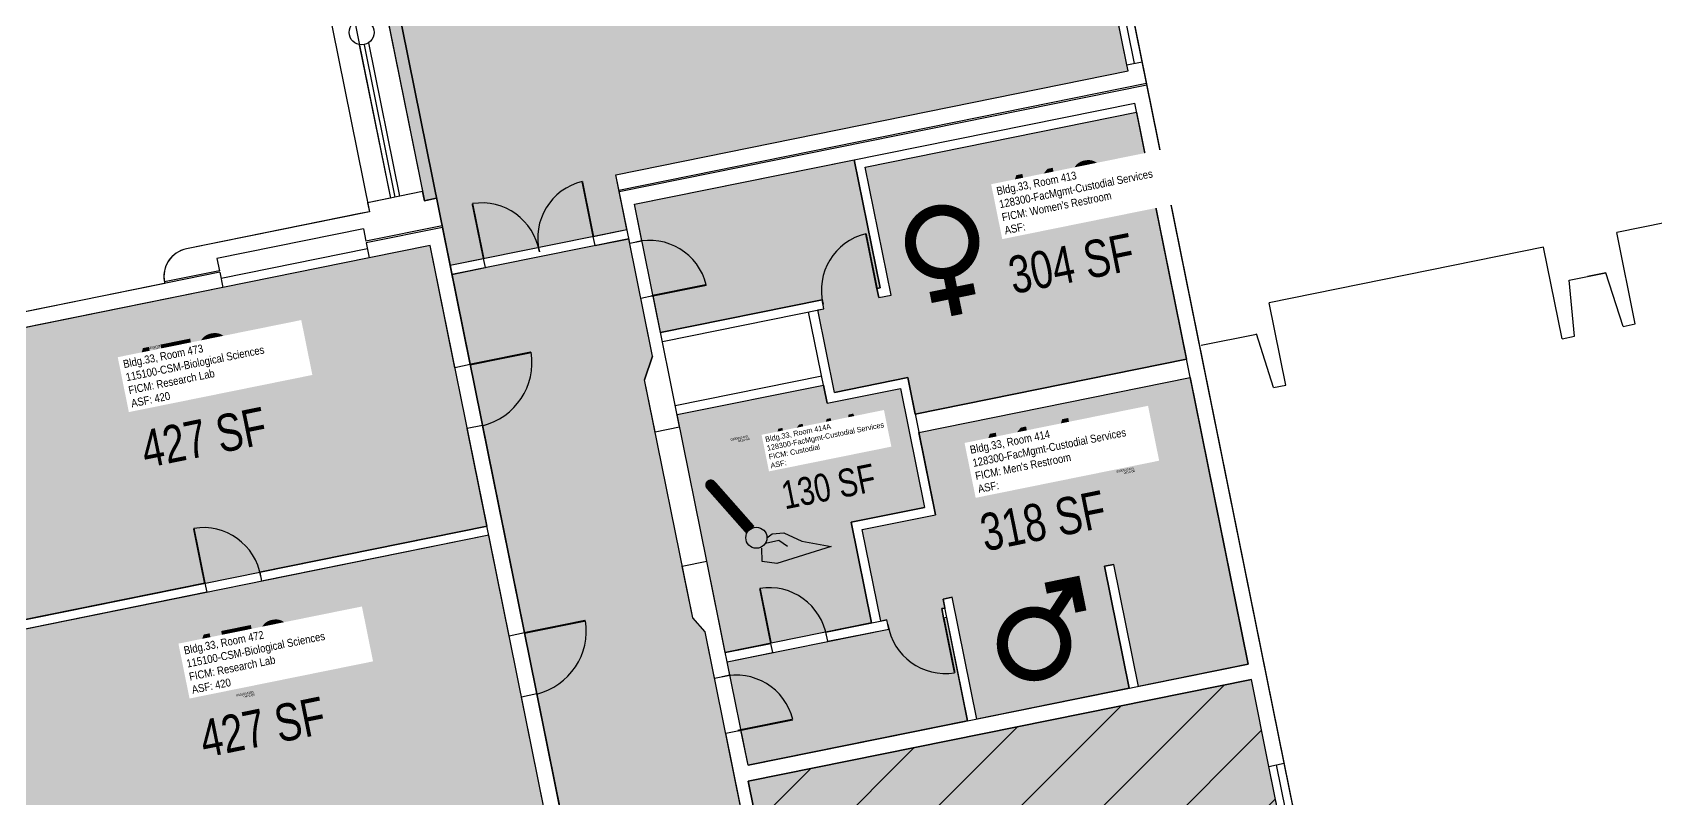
# Model space of a CAD drawing. Header units: inches. Extents: x 69218124 to 69220511, y 27679097 to 27683436.
# Drawn here: x 69218669 to 69219712, y 27680781 to 27681273 of the extents above; entities that cross this region are included whole.
import ezdxf
from ezdxf.enums import TextEntityAlignment as Align

# ---------------------------------------------------------------- set-up
doc = ezdxf.new("R2010")
doc.units = ezdxf.units.IN
doc.header["$LTSCALE"] = 0.25
doc.header["$MEASUREMENT"] = 0
doc.layers.get('0').update_dxf_attribs({"linetype": 'CONTINUOUS'})
for name, color, linetype in [('A-DOOR', 2, 'CONTINUOUS'), ('A-FLOR', 3, 'CONTINUOUS'), ('A-GLAZ', 1, 'CONTINUOUS'), ('A-IDEN-ICON', 4, 'CONTINUOUS'), ('A-IDEN-RNUM', 7, 'CONTINUOUS'), ('A-IDEN-SNUM', 4, 'CONTINUOUS'), ('A-IDEN-VNUM', 4, 'CONTINUOUS'), ('A-ROOF', 2, 'CONTINUOUS'), ('A-WALL', 5, 'CONTINUOUS'), ('AREA-ASSIGN', 7, 'CONTINUOUS'), ('AREA-GROSS', 1, 'CONTINUOUS'), ('AREA-OUTSIDE', 3, 'CONTINUOUS'), ('AREA-TEXT', 3, 'CONTINUOUS'), ('Rooms-Capacity', 4, 'CONTINUOUS'), ('Rooms-Category-Color', 7, 'CONTINUOUS'), ('Rooms-College-Color', 7, 'CONTINUOUS'), ('Rooms-Department-Color', 7, 'CONTINUOUS'), ('Rooms-Division-Color', 7, 'CONTINUOUS'), ('Rooms-Information', 7, 'CONTINUOUS')]:
    doc.layers.add(name, color=color, linetype=linetype)
doc.styles.add('CP_AREA', font='arial.ttf', dxfattribs={"height": 15})
doc.styles.add('CP_ROOMSNUMBER', font='arial.ttf', dxfattribs={"height": 1})
doc.styles.add('CP_ROOMVNUMBER', font='arial.ttf', dxfattribs={"width": 0.85, "height": 0.075})

# ---------------------------------------------------------------- blocks, each defined once
blk = doc.blocks.new('CPWOMEN')
at = {"const_width": 0.015}
blk.add_lwpolyline([(-0.0375, 0, 1), (0.0475, 0, 1)], format="xyb", close=True, dxfattribs=at)
for points in [[(0.005, -0.04), (0.005, -0.1)], [(-0.025, -0.07), (0.035, -0.07)]]:
    blk.add_lwpolyline(points, dxfattribs=at)
blk = doc.blocks.new('CPMEN')
at = {"const_width": 0.015}
for points in [[(0.055, 0.01), (0.055, 0.05), (0.015, 0.05)], [(0.0151, 0.0101), (0.055, 0.05)]]:
    blk.add_lwpolyline(points, dxfattribs=at)
blk.add_lwpolyline([(-0.0575, -0.02, 1), (0.0275, -0.02, 1)], format="xyb", close=True, dxfattribs=at)
blk = doc.blocks.new('CPCUST')
for p, q in [((0.0262, -0.0408), (0.0446, -0.0406)), ((0.0297, -0.0341), (0.0376, -0.0302)), ((0.0376, -0.0302), (0.0533, -0.0324)), ((0.0446, -0.0406), (0.0543, -0.0505)), ((0.0533, -0.0324), (0.0745, -0.0479)), ((0.0171, -0.0639), (0.02, -0.0466)), ((0.0358, -0.0705), (0.0171, -0.0639)), ((0.1117, -0.0625), (0.0358, -0.0705)), ((0.0745, -0.0479), (0.1117, -0.0625))]:
    blk.add_line(p, q)
at = {"const_width": 0.015}
blk.add_lwpolyline([(-0.03, 0.05), (0.01, -0.0193)], dxfattribs=at)
at = {"const_width": 0.0075}
blk.add_lwpolyline([(-0.0332, 0.0481, 1), (-0.0268, 0.0519, 1)], format="xyb", close=True, dxfattribs=at)
blk.add_circle((0.0158, -0.0313), 0.0141)

msp = doc.modelspace()

# ---------------------------------------------------------------- hatches: boundary and pattern name
at = {"layer": 'Rooms-Capacity'}
h = msp.add_hatch(dxfattribs=at)
h.set_pattern_fill('ANSI31', color=256, scale=300, style=0)
h.set_pattern_definition([(45, (0, 0), (-26.516504294, 26.516504294), [])])
h.paths.add_polyline_path([(69219207.7, 27680403.1), (69219531.1, 27680468.5), (69219526.7, 27680490.1), (69219498.2, 27680631.2), (69219492.2, 27680660.6), (69219463.7, 27680801.7), (69219452.4, 27680857.6), (69219128.9, 27680792.2)])
at = {"layer": 'Rooms-Category-Color', "true_color": 0xadadad}
h = msp.add_hatch(color=253, dxfattribs=at)
edge = h.paths.add_edge_path()
edge.add_line((69219303.3, 27681594.6), (69219283.2, 27681693.6))
edge.add_line((69219283.2, 27681693.6), (69219281.4, 27681702.4))
edge.add_line((69219281.4, 27681702.4), (69218944.3, 27681634.2))
edge.add_line((69218944.3, 27681634.2), (69218934.9, 27681680.3))
edge.add_line((69218934.9, 27681680.3), (69218829.1, 27681658.8))
edge.add_line((69218829.1, 27681658.8), (69218843.3, 27681588.3))
edge.add_line((69218843.3, 27681588.3), (69218835.5, 27681586.8))
edge.add_line((69218835.5, 27681586.8), (69218836.7, 27681580.9))
edge.add_line((69218836.7, 27681580.9), (69218836.7, 27681580.9))
edge.add_line((69218836.7, 27681580.9), (69218920.8, 27681165.3))
edge.add_line((69218920.8, 27681165.3), (69218928.6, 27681166.9))
edge.add_line((69218928.6, 27681166.9), (69218932.2, 27681149.2))
edge.add_line((69218932.2, 27681149.2), (69218934.4, 27681138.5))
edge.add_line((69218934.4, 27681138.5), (69218937.3, 27681123.8))
edge.add_line((69218937.3, 27681123.8), (69219051, 27681146.8))
edge.add_line((69219051, 27681146.8), (69219043.9, 27681182))
edge.add_line((69219043.9, 27681182), (69219373.2, 27681248.7))
edge.add_line((69219373.2, 27681248.7), (69219372.4, 27681252.6))
edge.add_line((69219372.4, 27681252.6), (69219349.4, 27681366.3))
edge.add_arc((69219348.5, 27681484.9), 118.6, 112.4189, 270.4584, ccw=False)
for points in [[(69219055.9, 27681163.1), (69219197, 27681191.6), (69219213.7, 27681109.3), (69219211.7, 27681108.9), (69219212.9, 27681103), (69219220.8, 27681104.6), (69219204.1, 27681186.9), (69219378.6, 27681222.2), (69219410.7, 27681063.4), (69219236.2, 27681028.1), (69219231.5, 27681051.7), (69219184.4, 27681042.1), (69219173.7, 27681095.1), (69219177.6, 27681095.9), (69219176.5, 27681101.7), (69219072.6, 27681080.7)], [(69219155.9, 27680043.6), (69219267.6, 27680066.2), (69219101.3, 27680888.1), (69219093.4, 27680897.2), (69219062.4, 27681050.1), (69219067.5, 27681065.4), (69219052.2, 27681140.9), (69218938.5, 27681117.9)], [(69219083.3, 27681027.8), (69219177.4, 27681046.8), (69219179.7, 27681035.1), (69219226.8, 27681044.6), (69219242.3, 27680968.1), (69219195.2, 27680958.6), (69219208.3, 27680893.9), (69219114.2, 27680874.9), (69219102.3, 27680933.7)], [(69219115.4, 27680869), (69219219.3, 27680890), (69219218.1, 27680895.9), (69219214.2, 27680895.1), (69219202.3, 27680953.9), (69219249.3, 27680963.5), (69219238.6, 27681016.4), (69219413.1, 27681051.7), (69219450.4, 27680867.4), (69219379.8, 27680853.1), (69219363.9, 27680931.5), (69219358, 27680930.4), (69219373.9, 27680851.9), (69219275.9, 27680832.1), (69219260, 27680910.5), (69219254.2, 27680909.3), (69219255.3, 27680903.5), (69219253.4, 27680903.1), (69219254.6, 27680897.2), (69219256.5, 27680897.6), (69219270, 27680830.9), (69219128.9, 27680802.4)]]:
    msp.add_hatch(color=253, dxfattribs=at).paths.add_polyline_path(points)
at = {"layer": 'Rooms-Category-Color', "true_color": 0xe3f498}
for points in [[(69218924.6, 27681136.5), (69218885.4, 27681128.6), (69218791.3, 27681109.5), (69218597.2, 27681070.2), (69218633.7, 27680889.9), (69218961.1, 27680956.1)], [(69218962.2, 27680950.3), (69218634.9, 27680884), (69218650.2, 27680808.5), (69218671.4, 27680703.7), (69218998.7, 27680769.9)], [(69219207.7, 27680403.1), (69219531.1, 27680468.5), (69219526.7, 27680490.1), (69219498.2, 27680631.2), (69219492.2, 27680660.6), (69219463.7, 27680801.7), (69219452.4, 27680857.6), (69219128.9, 27680792.2)]]:
    msp.add_hatch(color=61, dxfattribs=at).paths.add_polyline_path(points)
at = {"layer": 'Rooms-College-Color', "true_color": 0xadadad}
h = msp.add_hatch(color=253, dxfattribs=at)
edge = h.paths.add_edge_path()
edge.add_line((69219303.3, 27681594.6), (69219283.2, 27681693.6))
edge.add_line((69219283.2, 27681693.6), (69219281.4, 27681702.4))
edge.add_line((69219281.4, 27681702.4), (69218944.3, 27681634.2))
edge.add_line((69218944.3, 27681634.2), (69218934.9, 27681680.3))
edge.add_line((69218934.9, 27681680.3), (69218829.1, 27681658.8))
edge.add_line((69218829.1, 27681658.8), (69218843.3, 27681588.3))
edge.add_line((69218843.3, 27681588.3), (69218835.5, 27681586.8))
edge.add_line((69218835.5, 27681586.8), (69218836.7, 27681580.9))
edge.add_line((69218836.7, 27681580.9), (69218836.7, 27681580.9))
edge.add_line((69218836.7, 27681580.9), (69218920.8, 27681165.3))
edge.add_line((69218920.8, 27681165.3), (69218928.6, 27681166.9))
edge.add_line((69218928.6, 27681166.9), (69218932.2, 27681149.2))
edge.add_line((69218932.2, 27681149.2), (69218934.4, 27681138.5))
edge.add_line((69218934.4, 27681138.5), (69218937.3, 27681123.8))
edge.add_line((69218937.3, 27681123.8), (69219051, 27681146.8))
edge.add_line((69219051, 27681146.8), (69219043.9, 27681182))
edge.add_line((69219043.9, 27681182), (69219373.2, 27681248.7))
edge.add_line((69219373.2, 27681248.7), (69219372.4, 27681252.6))
edge.add_line((69219372.4, 27681252.6), (69219349.4, 27681366.3))
edge.add_arc((69219348.5, 27681484.9), 118.6, 112.4189, 270.4584, ccw=False)
for points in [[(69219055.9, 27681163.1), (69219197, 27681191.6), (69219213.7, 27681109.3), (69219211.7, 27681108.9), (69219212.9, 27681103), (69219220.8, 27681104.6), (69219204.1, 27681186.9), (69219378.6, 27681222.2), (69219410.7, 27681063.4), (69219236.2, 27681028.1), (69219231.5, 27681051.7), (69219184.4, 27681042.1), (69219173.7, 27681095.1), (69219177.6, 27681095.9), (69219176.5, 27681101.7), (69219072.6, 27681080.7)], [(69219155.9, 27680043.6), (69219267.6, 27680066.2), (69219101.3, 27680888.1), (69219093.4, 27680897.2), (69219062.4, 27681050.1), (69219067.5, 27681065.4), (69219052.2, 27681140.9), (69218938.5, 27681117.9)], [(69219083.3, 27681027.8), (69219177.4, 27681046.8), (69219179.7, 27681035.1), (69219226.8, 27681044.6), (69219242.3, 27680968.1), (69219195.2, 27680958.6), (69219208.3, 27680893.9), (69219114.2, 27680874.9), (69219102.3, 27680933.7)], [(69219115.4, 27680869), (69219219.3, 27680890), (69219218.1, 27680895.9), (69219214.2, 27680895.1), (69219202.3, 27680953.9), (69219249.3, 27680963.5), (69219238.6, 27681016.4), (69219413.1, 27681051.7), (69219450.4, 27680867.4), (69219379.8, 27680853.1), (69219363.9, 27680931.5), (69219358, 27680930.4), (69219373.9, 27680851.9), (69219275.9, 27680832.1), (69219260, 27680910.5), (69219254.2, 27680909.3), (69219255.3, 27680903.5), (69219253.4, 27680903.1), (69219254.6, 27680897.2), (69219256.5, 27680897.6), (69219270, 27680830.9), (69219128.9, 27680802.4)]]:
    msp.add_hatch(color=253, dxfattribs=at).paths.add_polyline_path(points)
at = {"layer": 'Rooms-College-Color', "true_color": 0xffe090}
for points in [[(69218924.6, 27681136.5), (69218885.4, 27681128.6), (69218791.3, 27681109.5), (69218597.2, 27681070.2), (69218633.7, 27680889.9), (69218961.1, 27680956.1)], [(69218962.2, 27680950.3), (69218634.9, 27680884), (69218650.2, 27680808.5), (69218671.4, 27680703.7), (69218998.7, 27680769.9)], [(69219207.7, 27680403.1), (69219531.1, 27680468.5), (69219526.7, 27680490.1), (69219498.2, 27680631.2), (69219492.2, 27680660.6), (69219463.7, 27680801.7), (69219452.4, 27680857.6), (69219128.9, 27680792.2)]]:
    msp.add_hatch(color=41, dxfattribs=at).paths.add_polyline_path(points)
at = {"layer": 'Rooms-Department-Color', "true_color": 0xacacac}
h = msp.add_hatch(color=253, dxfattribs=at)
edge = h.paths.add_edge_path()
edge.add_line((69219303.3, 27681594.6), (69219283.2, 27681693.6))
edge.add_line((69219283.2, 27681693.6), (69219281.4, 27681702.4))
edge.add_line((69219281.4, 27681702.4), (69218944.3, 27681634.2))
edge.add_line((69218944.3, 27681634.2), (69218934.9, 27681680.3))
edge.add_line((69218934.9, 27681680.3), (69218829.1, 27681658.8))
edge.add_line((69218829.1, 27681658.8), (69218843.3, 27681588.3))
edge.add_line((69218843.3, 27681588.3), (69218835.5, 27681586.8))
edge.add_line((69218835.5, 27681586.8), (69218836.7, 27681580.9))
edge.add_line((69218836.7, 27681580.9), (69218836.7, 27681580.9))
edge.add_line((69218836.7, 27681580.9), (69218920.8, 27681165.3))
edge.add_line((69218920.8, 27681165.3), (69218928.6, 27681166.9))
edge.add_line((69218928.6, 27681166.9), (69218932.2, 27681149.2))
edge.add_line((69218932.2, 27681149.2), (69218934.4, 27681138.5))
edge.add_line((69218934.4, 27681138.5), (69218937.3, 27681123.8))
edge.add_line((69218937.3, 27681123.8), (69219051, 27681146.8))
edge.add_line((69219051, 27681146.8), (69219043.9, 27681182))
edge.add_line((69219043.9, 27681182), (69219373.2, 27681248.7))
edge.add_line((69219373.2, 27681248.7), (69219372.4, 27681252.6))
edge.add_line((69219372.4, 27681252.6), (69219349.4, 27681366.3))
edge.add_arc((69219348.5, 27681484.9), 118.6, 112.4189, 270.4584, ccw=False)
for points in [[(69219055.9, 27681163.1), (69219197, 27681191.6), (69219213.7, 27681109.3), (69219211.7, 27681108.9), (69219212.9, 27681103), (69219220.8, 27681104.6), (69219204.1, 27681186.9), (69219378.6, 27681222.2), (69219410.7, 27681063.4), (69219236.2, 27681028.1), (69219231.5, 27681051.7), (69219184.4, 27681042.1), (69219173.7, 27681095.1), (69219177.6, 27681095.9), (69219176.5, 27681101.7), (69219072.6, 27681080.7)], [(69219155.9, 27680043.6), (69219267.6, 27680066.2), (69219101.3, 27680888.1), (69219093.4, 27680897.2), (69219062.4, 27681050.1), (69219067.5, 27681065.4), (69219052.2, 27681140.9), (69218938.5, 27681117.9)], [(69219083.3, 27681027.8), (69219177.4, 27681046.8), (69219179.7, 27681035.1), (69219226.8, 27681044.6), (69219242.3, 27680968.1), (69219195.2, 27680958.6), (69219208.3, 27680893.9), (69219114.2, 27680874.9), (69219102.3, 27680933.7)], [(69219115.4, 27680869), (69219219.3, 27680890), (69219218.1, 27680895.9), (69219214.2, 27680895.1), (69219202.3, 27680953.9), (69219249.3, 27680963.5), (69219238.6, 27681016.4), (69219413.1, 27681051.7), (69219450.4, 27680867.4), (69219379.8, 27680853.1), (69219363.9, 27680931.5), (69219358, 27680930.4), (69219373.9, 27680851.9), (69219275.9, 27680832.1), (69219260, 27680910.5), (69219254.2, 27680909.3), (69219255.3, 27680903.5), (69219253.4, 27680903.1), (69219254.6, 27680897.2), (69219256.5, 27680897.6), (69219270, 27680830.9), (69219128.9, 27680802.4)]]:
    msp.add_hatch(color=253, dxfattribs=at).paths.add_polyline_path(points)
at = {"layer": 'Rooms-Department-Color', "true_color": 0xffe090}
for points in [[(69218924.6, 27681136.5), (69218885.4, 27681128.6), (69218791.3, 27681109.5), (69218597.2, 27681070.2), (69218633.7, 27680889.9), (69218961.1, 27680956.1)], [(69218962.2, 27680950.3), (69218634.9, 27680884), (69218650.2, 27680808.5), (69218671.4, 27680703.7), (69218998.7, 27680769.9)], [(69219207.7, 27680403.1), (69219531.1, 27680468.5), (69219526.7, 27680490.1), (69219498.2, 27680631.2), (69219492.2, 27680660.6), (69219463.7, 27680801.7), (69219452.4, 27680857.6), (69219128.9, 27680792.2)]]:
    msp.add_hatch(color=41, dxfattribs=at).paths.add_polyline_path(points)
at = {"layer": 'Rooms-Division-Color', "true_color": 0xadadad}
h = msp.add_hatch(color=253, dxfattribs=at)
edge = h.paths.add_edge_path()
edge.add_line((69219303.3, 27681594.6), (69219283.2, 27681693.6))
edge.add_line((69219283.2, 27681693.6), (69219281.4, 27681702.4))
edge.add_line((69219281.4, 27681702.4), (69218944.3, 27681634.2))
edge.add_line((69218944.3, 27681634.2), (69218934.9, 27681680.3))
edge.add_line((69218934.9, 27681680.3), (69218829.1, 27681658.8))
edge.add_line((69218829.1, 27681658.8), (69218843.3, 27681588.3))
edge.add_line((69218843.3, 27681588.3), (69218835.5, 27681586.8))
edge.add_line((69218835.5, 27681586.8), (69218836.7, 27681580.9))
edge.add_line((69218836.7, 27681580.9), (69218836.7, 27681580.9))
edge.add_line((69218836.7, 27681580.9), (69218920.8, 27681165.3))
edge.add_line((69218920.8, 27681165.3), (69218928.6, 27681166.9))
edge.add_line((69218928.6, 27681166.9), (69218932.2, 27681149.2))
edge.add_line((69218932.2, 27681149.2), (69218934.4, 27681138.5))
edge.add_line((69218934.4, 27681138.5), (69218937.3, 27681123.8))
edge.add_line((69218937.3, 27681123.8), (69219051, 27681146.8))
edge.add_line((69219051, 27681146.8), (69219043.9, 27681182))
edge.add_line((69219043.9, 27681182), (69219373.2, 27681248.7))
edge.add_line((69219373.2, 27681248.7), (69219372.4, 27681252.6))
edge.add_line((69219372.4, 27681252.6), (69219349.4, 27681366.3))
edge.add_arc((69219348.5, 27681484.9), 118.6, 112.4189, 270.4584, ccw=False)
for points in [[(69219055.9, 27681163.1), (69219197, 27681191.6), (69219213.7, 27681109.3), (69219211.7, 27681108.9), (69219212.9, 27681103), (69219220.8, 27681104.6), (69219204.1, 27681186.9), (69219378.6, 27681222.2), (69219410.7, 27681063.4), (69219236.2, 27681028.1), (69219231.5, 27681051.7), (69219184.4, 27681042.1), (69219173.7, 27681095.1), (69219177.6, 27681095.9), (69219176.5, 27681101.7), (69219072.6, 27681080.7)], [(69219155.9, 27680043.6), (69219267.6, 27680066.2), (69219101.3, 27680888.1), (69219093.4, 27680897.2), (69219062.4, 27681050.1), (69219067.5, 27681065.4), (69219052.2, 27681140.9), (69218938.5, 27681117.9)], [(69219083.3, 27681027.8), (69219177.4, 27681046.8), (69219179.7, 27681035.1), (69219226.8, 27681044.6), (69219242.3, 27680968.1), (69219195.2, 27680958.6), (69219208.3, 27680893.9), (69219114.2, 27680874.9), (69219102.3, 27680933.7)], [(69219115.4, 27680869), (69219219.3, 27680890), (69219218.1, 27680895.9), (69219214.2, 27680895.1), (69219202.3, 27680953.9), (69219249.3, 27680963.5), (69219238.6, 27681016.4), (69219413.1, 27681051.7), (69219450.4, 27680867.4), (69219379.8, 27680853.1), (69219363.9, 27680931.5), (69219358, 27680930.4), (69219373.9, 27680851.9), (69219275.9, 27680832.1), (69219260, 27680910.5), (69219254.2, 27680909.3), (69219255.3, 27680903.5), (69219253.4, 27680903.1), (69219254.6, 27680897.2), (69219256.5, 27680897.6), (69219270, 27680830.9), (69219128.9, 27680802.4)]]:
    msp.add_hatch(color=253, dxfattribs=at).paths.add_polyline_path(points)
at = {"layer": 'Rooms-Division-Color', "true_color": 0xffe090}
for points in [[(69218924.6, 27681136.5), (69218885.4, 27681128.6), (69218791.3, 27681109.5), (69218597.2, 27681070.2), (69218633.7, 27680889.9), (69218961.1, 27680956.1)], [(69218962.2, 27680950.3), (69218634.9, 27680884), (69218650.2, 27680808.5), (69218671.4, 27680703.7), (69218998.7, 27680769.9)], [(69219207.7, 27680403.1), (69219531.1, 27680468.5), (69219526.7, 27680490.1), (69219498.2, 27680631.2), (69219492.2, 27680660.6), (69219463.7, 27680801.7), (69219452.4, 27680857.6), (69219128.9, 27680792.2)]]:
    msp.add_hatch(color=41, dxfattribs=at).paths.add_polyline_path(points)

# ---------------------------------------------------------------- linework, layer by layer
at = {"layer": 'A-DOOR', "const_width": 1.2}
for points in [[(69219029.4, 27681142.4), (69219022.3, 27681177.7)], [(69218958.9, 27681128.2), (69218951.7, 27681163.4)], [(69219211.7, 27681108.9), (69219204.6, 27681144.2)], [(69219066.8, 27681104.1), (69219102.1, 27681111.2)], [(69218950.3, 27681060), (69218989.5, 27681067.9)], [(69218779.7, 27680919.4), (69218772.6, 27680954.7)], [(69219143.6, 27680880.8), (69219136.5, 27680916.1)], [(69218985.2, 27680887.5), (69219024.4, 27680895.4)], [(69219254.6, 27680897.2), (69219261.7, 27680861.9)], [(69219122.3, 27680824.7), (69219157.6, 27680831.8)]]:
    msp.add_lwpolyline(points, dxfattribs=at)
at = {"layer": 'A-DOOR'}
for centre, radius, start, end in [((69219031.2, 27681141.3), 37.5, 103.7293, 193.7293), ((69218957.7, 27681126.4), 37.5, 9.1481, 99.1481), ((69219065.6, 27681102.3), 37.5, 13.7293, 103.7293), ((69219213.5, 27681107.7), 37.5, 103.7293, 193.7293), ((69218947.9, 27681061.5), 42.1, 284.1782, 8.6991), ((69218778.6, 27680917.7), 37.5, 9.1481, 99.1481), ((69219142.4, 27680879.1), 37.5, 9.1481, 99.1481), ((69218982.8, 27680889), 42.1, 284.1782, 8.6991), ((69219255.7, 27680898.9), 37.5, 189.1481, 279.1481), ((69219121.2, 27680822.9), 37.5, 13.7293, 103.7293)]:
    msp.add_arc(centre, radius, start, end, dxfattribs=at)
at = {"layer": 'A-FLOR'}
for p, q in [((69218836.7, 27681580.9, 0), (69218920.8, 27681165.3, 0)), ((69218801.4, 27681573.7, 0), (69218885.5, 27681158.2, 0))]:
    msp.add_line(p, q, dxfattribs=at)
at = {"layer": 'A-GLAZ'}
for p, q in [((69219377.3, 27681253.6), (69219363.1, 27681324.2, 0)), ((69219382.2, 27681254.6, 0), (69219368, 27681325.2, 0)), ((69219372.4, 27681252.6), (69219358.2, 27681323.2, 0)), ((69218879, 27681265.6, 0), (69218899, 27681167, 0)), ((69218882.1, 27681265.6, 0), (69218901.9, 27681167.6, 0)), ((69218884.9, 27681266.8, 0), (69218904.9, 27681168.2, 0)), ((69219497.1, 27680661.6), (69219468.6, 27680802.7)), ((69219502, 27680662.6, 0), (69219473.5, 27680803.7, 0)), ((69219492.2, 27680660.6, 0), (69219463.7, 27680801.7, 0))]:
    msp.add_line(p, q, dxfattribs=at)
at = {"layer": 'A-ROOF'}
for p, q in [((69219849.8, 27681177.8), (69219687.3, 27681144.9)), ((69219699.2, 27681086.1, 0), (69219687.3, 27681144.9, 0)), ((69219640.2, 27681135.4), (69219463.8, 27681099.7)), ((69219652.1, 27681076.6, 0), (69219640.2, 27681135.4)), ((69219656.7, 27681114.2, 0), (69219680.2, 27681119, 0)), ((69219656.7, 27681114.2), (69219668.5, 27681116.6)), ((69219680.2, 27681119), (69219668.5, 27681116.6)), ((69219691.3, 27681084.5, 0), (69219680.2, 27681119, 0)), ((69219660, 27681078.2, 0), (69219656.7, 27681114.2, 0)), ((69219474.5, 27681046.8, 0), (69219463.8, 27681099.7, 0)), ((69219691.3, 27681084.5, 0), (69219699.2, 27681086.1, 0)), ((69219420.1, 27681072.4, 0), (69219455.6, 27681079.6, 0)), ((69219466.6, 27681045.2, 0), (69219455.6, 27681079.7, 0)), ((69219652.1, 27681076.6, 0), (69219660, 27681078.2, 0)), ((69219466.6, 27681045.2, 0), (69219474.5, 27681046.8, 0))]:
    msp.add_line(p, q, dxfattribs=at)
at = {"layer": 'A-WALL'}
for p, q in [((69219372.4, 27681252.6), (69219382.2, 27681254.6)), ((69219373.2, 27681248.7), (69219372.4, 27681252.6)), ((69219385, 27681240.9, 0), (69219382.2, 27681254.6, 0)), ((69219043.9, 27681182), (69219373.2, 27681248.7)), ((69219045.8, 27681172.2), (69219385, 27681240.9)), ((69219046, 27681171.3), (69219385.2, 27681239.9)), ((69219473.5, 27680803.7, 0), (69219385.2, 27681239.9, 0)), ((69219055.9, 27681163.1), (69219377.4, 27681228.1)), ((69219204.1, 27681186.9), (69219378.6, 27681222.2)), ((69219450.4, 27680867.4, 0), (69219377.4, 27681228.1, 0)), ((69219213.7, 27681109.3), (69219197, 27681191.6)), ((69219052.8, 27681138), (69219043.9, 27681182)), ((69219220.8, 27681104.6), (69219204.1, 27681186.9)), ((69218919.6, 27681171.2), (69218884.3, 27681164)), ((69218919.5, 27681171.2), (69218920.7, 27681165.3)), ((69218879.6, 27681157), (69218767.9, 27681134.4)), ((69218885.5, 27681158.2), (69218879.6, 27681157)), ((69218884.3, 27681164), (69218885.5, 27681158.2)), ((69218928.6, 27681166.9), (69218920.7, 27681165.3)), ((69218928.6, 27681166.9), (69218932.2, 27681149.2, 0)), ((69219060.7, 27681139.6), (69219055.9, 27681163.1)), ((69218881.6, 27681147.2), (69218787.5, 27681128.1)), ((69218881.6, 27681147.2), (69218883.2, 27681139.3)), ((69218932.2, 27681149.2), (69218883.2, 27681139.3)), ((69218932.4, 27681148.2), (69218883.4, 27681138.3)), ((69218932.4, 27681148.2, 0), (69218934.4, 27681138.5, 0)), ((69218950.3, 27681060), (69218932.4, 27681148.2)), ((69219029.4, 27681142.4), (69219051, 27681146.8)), ((69218883.4, 27681138.3), (69218885.4, 27681128.6)), ((69218924.6, 27681136.5), (69218885.4, 27681128.6)), ((69218940.5, 27681058), (69218924.6, 27681136.5)), ((69219030.6, 27681136.6), (69219029.4, 27681142.4)), ((69219030.6, 27681136.6), (69219052.2, 27681140.9)), ((69219052.8, 27681138), (69219060.7, 27681139.6)), ((69218787.5, 27681128.1), (69218789.1, 27681120.3)), ((69218884.2, 27681134.4), (69218790.1, 27681115.4)), ((69218885.4, 27681128.6), (69218791.3, 27681109.5)), ((69218937.3, 27681123.8), (69218958.9, 27681128.2)), ((69218960.1, 27681122.3), (69218958.9, 27681128.2)), ((69218789.3, 27681119.3), (69218585.4, 27681078)), ((69218789.1, 27681120.3), (69218753.8, 27681113.2)), ((69218789.3, 27681119.3), (69218791.3, 27681109.5)), ((69218938.5, 27681117.9), (69218960.1, 27681122.3)), ((69218791.3, 27681109.5), (69218597.2, 27681070.2)), ((69219211.7, 27681108.9), (69219213.7, 27681109.3)), ((69219212.9, 27681103), (69219211.7, 27681108.9)), ((69219212.9, 27681103), (69219220.8, 27681104.6)), ((69219059.9, 27681102.7), (69219067.8, 27681104.3)), ((69219067.5, 27681065.4), (69219059.9, 27681102.7)), ((69219084.9, 27681020), (69219067.8, 27681104.3)), ((69219072.6, 27681080.7), (69219176.5, 27681101.7)), ((69219073.8, 27681074.8), (69219177.6, 27681095.9)), ((69219184.4, 27681042.1), (69219173.7, 27681095.1)), ((69219177.6, 27681095.9), (69219176.5, 27681101.7)), ((69219179.7, 27681035.1), (69219167.8, 27681093.9)), ((69219179.7, 27681035.1), (69219167.8, 27681093.9)), ((69219067.5, 27681065.4), (69219062.4, 27681050.1)), ((69219236.2, 27681028.1), (69219410.7, 27681063.4)), ((69218950.3, 27681060), (69218940.5, 27681058)), ((69219082.1, 27681033.7), (69219176.2, 27681052.7)), ((69219069.2, 27681016.8), (69219062.4, 27681050.1)), ((69219083.3, 27681027.8), (69219177.4, 27681046.8)), ((69219179.7, 27681035.1), (69219226.8, 27681044.6)), ((69219184.4, 27681042.1), (69219231.5, 27681051.7)), ((69219226.8, 27681044.6), (69219242.3, 27680968.1)), ((69219231.5, 27681051.7), (69219249.3, 27680963.5)), ((69219238.6, 27681016.4), (69219413.1, 27681051.7)), ((69218958.2, 27681020.8), (69218948.4, 27681018.8)), ((69218975.4, 27680885.5), (69218948.4, 27681018.8)), ((69218985.2, 27680887.5), (69218958.2, 27681020.8)), ((69219069.2, 27681016.8), (69219084.9, 27681020)), ((69219195.2, 27680958.6), (69219242.3, 27680968.1)), ((69219208.3, 27680893.9), (69219195.2, 27680958.6)), ((69219202.3, 27680953.9), (69219249.3, 27680963.5)), ((69218961.1, 27680956.1), (69218815, 27680926.6)), ((69218962.2, 27680950.3), (69218816.2, 27680920.7)), ((69219214.2, 27680895.1), (69219202.3, 27680953.9)), ((69219086.6, 27680930.5), (69219102.3, 27680933.7)), ((69219093.4, 27680897.2), (69219086.6, 27680930.5)), ((69219117.1, 27680860.4), (69219102.3, 27680933.7)), ((69219358, 27680930.4), (69219363.9, 27680931.5)), ((69219373.9, 27680851.9), (69219358, 27680930.4)), ((69219379.8, 27680853.1), (69219363.9, 27680931.5)), ((69218779.7, 27680919.4), (69218633.7, 27680889.9)), ((69218779.7, 27680919.4), (69218780.9, 27680913.6)), ((69218815, 27680926.6), (69218816.2, 27680920.7)), ((69218780.9, 27680913.6), (69218634.9, 27680884)), ((69219254.2, 27680909.3), (69219260, 27680910.5)), ((69219270, 27680830.9), (69219254.2, 27680909.3)), ((69219275.9, 27680832.1), (69219260, 27680910.5)), ((69219101.3, 27680888.1), (69219093.4, 27680897.2)), ((69219178.9, 27680888), (69219218.1, 27680895.9)), ((69219219.3, 27680890), (69219218.1, 27680895.9)), ((69219253.4, 27680903.1), (69219255.3, 27680903.5)), ((69219254.6, 27680897.2), (69219253.4, 27680903.1)), ((69219254.6, 27680897.2), (69219256.5, 27680897.6)), ((69218985.2, 27680887.5), (69218975.4, 27680885.5)), ((69219107.3, 27680858.4), (69219101.3, 27680888.1)), ((69219180.1, 27680882.1), (69219178.9, 27680888)), ((69219180.1, 27680882.1), (69219219.3, 27680890)), ((69219114.2, 27680874.9), (69219143.6, 27680880.8)), ((69219144.8, 27680875), (69219143.6, 27680880.8)), ((69219115.4, 27680869), (69219144.8, 27680875)), ((69219128.9, 27680802.4), (69219450.4, 27680867.4)), ((69219107.3, 27680858.4), (69219117.1, 27680860.4)), ((69219128.9, 27680792.2), (69219452.4, 27680857.6)), ((69219463.7, 27680801.7, 0), (69219452.4, 27680857.6, 0)), ((69218993.1, 27680848.3), (69218983.3, 27680846.3)), ((69219001.1, 27680758.1), (69218983.3, 27680846.3)), ((69219010.9, 27680760.1), (69218993.1, 27680848.3)), ((69219114.5, 27680823.1), (69219124.3, 27680825.1)), ((69219180.6, 27680496.6), (69219114.5, 27680823.1)), ((69219128.9, 27680802.4), (69219124.3, 27680825.1)), ((69219463.7, 27680801.7), (69219473.5, 27680803.7)), ((69219188.4, 27680498.2), (69219128.9, 27680792.2))]:
    msp.add_line(p, q, dxfattribs=at)
msp.add_circle((69218880.5, 27681273.5), 8, dxfattribs=at)
msp.add_arc((69218771.4, 27681116.7), 18, 101.4387, 191.4387, dxfattribs=at)
at = {"layer": 'AREA-ASSIGN'}
msp.add_lwpolyline([(69219303.3, 27681594.6), (69219283.2, 27681693.6), (69219281.4, 27681702.4), (69218944.3, 27681634.2), (69218934.9, 27681680.3), (69218829.1, 27681658.8), (69218843.3, 27681588.3), (69218835.5, 27681586.8), (69218836.7, 27681580.9), (69218836.7, 27681580.9), (69218920.8, 27681165.3), (69218928.6, 27681166.9), (69218932.2, 27681149.2), (69218934.4, 27681138.5), (69218937.3, 27681123.8), (69219051, 27681146.8), (69219043.9, 27681182), (69219373.2, 27681248.7), (69219372.4, 27681252.6), (69219349.4, 27681366.3, -0.824626), (69219303.3, 27681594.6)], format="xyb", close=True, dxfattribs=at)
for points in [[(69219055.9, 27681163.1), (69219197, 27681191.6), (69219213.7, 27681109.3), (69219211.7, 27681108.9), (69219212.9, 27681103), (69219220.8, 27681104.6), (69219204.1, 27681186.9), (69219378.6, 27681222.2), (69219410.7, 27681063.4), (69219236.2, 27681028.1), (69219231.5, 27681051.7), (69219184.4, 27681042.1), (69219173.7, 27681095.1), (69219177.6, 27681095.9), (69219176.5, 27681101.7), (69219072.6, 27681080.7)], [(69218924.6, 27681136.5), (69218885.4, 27681128.6), (69218791.3, 27681109.5), (69218597.2, 27681070.2), (69218633.7, 27680889.9), (69218961.1, 27680956.1)], [(69219155.9, 27680043.6), (69219267.6, 27680066.2), (69219101.3, 27680888.1), (69219093.4, 27680897.2), (69219062.4, 27681050.1), (69219067.5, 27681065.4), (69219052.2, 27681140.9), (69218938.5, 27681117.9)], [(69219083.3, 27681027.8), (69219177.4, 27681046.8), (69219179.7, 27681035.1), (69219226.8, 27681044.6), (69219242.3, 27680968.1), (69219195.2, 27680958.6), (69219208.3, 27680893.9), (69219114.2, 27680874.9), (69219102.3, 27680933.7)], [(69219115.4, 27680869), (69219219.3, 27680890), (69219218.1, 27680895.9), (69219214.2, 27680895.1), (69219202.3, 27680953.9), (69219249.3, 27680963.5), (69219238.6, 27681016.4), (69219413.1, 27681051.7), (69219450.4, 27680867.4), (69219379.8, 27680853.1), (69219363.9, 27680931.5), (69219358, 27680930.4), (69219373.9, 27680851.9), (69219275.9, 27680832.1), (69219260, 27680910.5), (69219254.2, 27680909.3), (69219255.3, 27680903.5), (69219253.4, 27680903.1), (69219254.6, 27680897.2), (69219256.5, 27680897.6), (69219270, 27680830.9), (69219128.9, 27680802.4)], [(69218962.2, 27680950.3), (69218634.9, 27680884), (69218650.2, 27680808.5), (69218671.4, 27680703.7), (69218998.7, 27680769.9)], [(69219207.7, 27680403.1), (69219531.1, 27680468.5), (69219526.7, 27680490.1), (69219498.2, 27680631.2), (69219492.2, 27680660.6), (69219463.7, 27680801.7), (69219452.4, 27680857.6), (69219128.9, 27680792.2)]]:
    msp.add_lwpolyline(points, close=True, dxfattribs=at)
at = {"layer": 'AREA-GROSS'}
msp.add_lwpolyline([(69218816.1, 27681576.7), (69218899, 27681167), (69218884.3, 27681164), (69218885.5, 27681158.2), (69218767.9, 27681134.4, 0.4313), (69218754, 27681112.1), (69218585.4, 27681078), (69218832.3, 27679857.7), (69219179.3, 27679927.9), (69219157.1, 27680037.7), (69219268.8, 27680060.3), (69219362.4, 27679597.8), (69219250.7, 27679575.1), (69219240.8, 27679573.5), (69219258.1, 27679487.9, 0.408753), (69219320.6, 27679446.4), (69219398.1, 27679462.1), (69219387, 27679517), (69219720.2, 27679584.4), (69219034.8, 27682971.8)], format="xyb", dxfattribs=at)
at = {"layer": 'AREA-OUTSIDE'}
msp.add_lwpolyline([(69218605, 27682766.4), (69219157.1, 27680037.7), (69219268.8, 27680060.3), (69219362.4, 27679597.8), (69219333, 27679591.8), (69219286, 27679582.3), (69219250.7, 27679575.1), (69219214.6, 27679753.5), (69219214.6, 27679753.5), (69219214.6, 27679753.5), (69218973.5, 27679704.7, -0.415924), (69218902.8, 27679751.6), (69218879.4, 27679867.2), (69219081.8, 27679908.2), (69219179.3, 27679927.9), (69219157.1, 27680037.7), (69218605, 27682766.4)], format="xyb", dxfattribs=at)

# ---------------------------------------------------------------- block references
at = {"layer": 'A-IDEN-ICON', "xscale": 480, "yscale": 480, "zscale": 480, "rotation": 11.43866884415939}
for name, p in [('CPWOMEN', (69219251.3, 27681138.4)), ('CPCUST', (69219123.8, 27680961.9)), ('CPMEN', (69219317.9, 27680891.3))]:
    msp.add_blockref(name, p, dxfattribs=at)

# ---------------------------------------------------------------- texts
at = {"layer": 'A-IDEN-RNUM', "style": 'CP_ROOMSNUMBER'}
for s, p in [('0413-00', (69219336, 27681160.3)), ('0473-00', (69218746.8, 27681068.7)), ('0414-A0', (69219122.6, 27681010.1)), ('0414-00', (69219370.5, 27680989.6)), ('0472-00', (69218804.8, 27680845.7))]:
    msp.add_text(s, height=1.44, rotation=11.44, dxfattribs=at).set_placement(p)
at = {"layer": 'A-IDEN-SNUM', "style": 'CP_ROOMSNUMBER'}
for s, p in [('0330041300', (69219331.2, 27681161.2)), ('0330047300', (69218742, 27681069.5)), ('03300414A0', (69219117.8, 27681011)), ('0330041400', (69219365.8, 27680990.5)), ('0330047200', (69218800.1, 27680846.6))]:
    msp.add_text(s, height=1.44, rotation=11.44, dxfattribs=at).set_placement(p)
at = {"layer": 'A-IDEN-VNUM', "style": 'CP_ROOMVNUMBER', "width": 0.85}
for s, height, p in [('413', 36, (69219294.3, 27681143.6)), ('473', 36, (69218732.9, 27681032.4)), ('414A', 24, (69219143.7, 27680993.3)), ('414', 36, (69219277.2, 27680977.3)), ('472', 36, (69218771.9, 27680848.3))]:
    msp.add_text(s, height=height, rotation=11.4387, dxfattribs=at).set_placement(p)
at = {"layer": 'AREA-TEXT', "style": 'CP_AREA', "width": 0.75}
for s, height, p in [('304 SF', 24, (69219336.7, 27681125)), ('427 SF', 24, (69218779.1, 27681013.2)), ('130 SF', 18, (69219180.6, 27680981.7)), ('318 SF', 24, (69219318.5, 27680959.6)), ('427 SF', 24, (69218816.8, 27680827))]:
    msp.add_text(s, height=height, rotation=11.4387, dxfattribs=at).set_placement(p, align=Align.MIDDLE_CENTER)

# ---------------------------------------------------------------- next in the draw order: texts
at = {"layer": 'Rooms-Information', "attachment_point": 7, "rotation": 11.4387, "style": 'CP_ROOMVNUMBER', "bg_fill": 3, "box_fill_scale": 1.5, "bg_fill_color": 256, "bg_fill_true_color": 13158600, "bg_fill_transparency": 0}
for s, insert, char_height, width in [("Bldg.33, Room 413^M^J128300-FacMgmt-Custodial Services^M^JFICM: Women's Restroom^M^JASF: ", (69219294.3, 27681143.6), 5.143, 115.2), ('Bldg.33, Room 473^M^J115100-CSM-Biological Sciences^M^JFICM: Research Lab^M^JASF: 420', (69218732.9, 27681032.4), 5.143, 115.2), ("Bldg.33, Room 414^M^J128300-FacMgmt-Custodial Services^M^JFICM: Men's Restroom^M^JASF: ", (69219277.2, 27680977.3), 5.143, 115.2), ('Bldg.33, Room 414A^M^J128300-FacMgmt-Custodial Services^M^JFICM: Custodial^M^JASF: ', (69219143.7, 27680993.3), 3.429, 76.8), ('Bldg.33, Room 472^M^J115100-CSM-Biological Sciences^M^JFICM: Research Lab^M^JASF: 420', (69218771.9, 27680848.3), 5.143, 115.2)]:
    msp.add_mtext(s, dxfattribs=dict(at, insert=insert, char_height=char_height, width=width))

doc.saveas('drawing.dxf')
